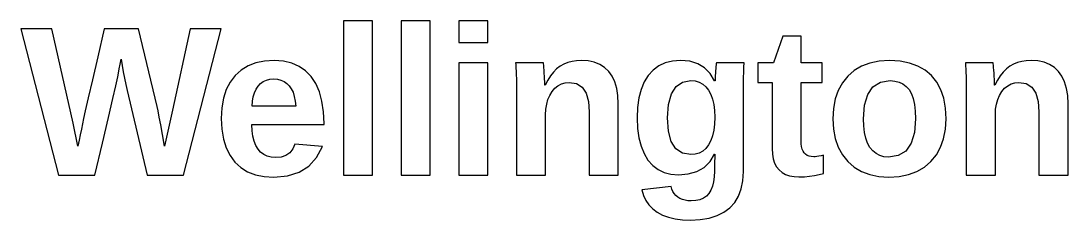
# Model space of a CAD drawing. Header units: metres. Extents: x 18 to 589, y 31 to 387.
# Drawn here: x 460.7 to 514.8, y 144.4 to 154.7 of the extents above; entities that cross this region are included whole.
import ezdxf

# ---------------------------------------------------------------- set-up
doc = ezdxf.new("R2010")
doc.units = ezdxf.units.M

msp = doc.modelspace()

# ---------------------------------------------------------------- linework, layer by layer
for p, q in [((462.286, 154.281), (460.681, 154.281)), ((460.681, 154.281), (462.629, 146.719)), ((463.381, 149.397), (462.286, 154.281)), ((464.991, 154.281), (464.651, 152.828)), ((466.762, 154.281), (464.991, 154.281)), ((467.717, 150.256), (466.762, 154.281)), ((469.429, 154.281), (468.517, 150.073)), ((469.081, 146.719), (471.034, 154.281)), ((471.034, 154.281), (469.429, 154.281)), ((478.854, 154.684), (477.346, 154.684)), ((477.346, 154.684), (477.346, 146.719)), ((478.854, 146.719), (478.854, 154.684)), ((481.837, 154.684), (480.329, 154.684)), ((480.329, 154.684), (480.329, 146.719)), ((481.837, 146.719), (481.837, 154.684)), ((484.819, 154.684), (483.311, 154.684)), ((483.311, 154.684), (483.311, 153.573)), ((484.819, 153.573), (484.819, 154.684)), ((500.057, 153.889), (499.585, 152.526)), ((501.002, 153.889), (500.057, 153.889)), ((501.002, 152.526), (501.002, 153.889)), ((483.311, 153.573), (484.819, 153.573)), ((464.651, 152.828), (464.374, 151.637)), ((465.811, 152.441), (465.86, 152.708)), ((465.86, 152.708), (465.914, 152.374)), ((473.775, 152.633), (473.275, 152.602)), ((474.252, 152.6), (473.775, 152.633)), ((489.648, 152.639), (489.399, 152.627)), ((490, 152.616), (489.648, 152.639)), ((494.777, 152.639), (494.36, 152.608)), ((495.253, 152.597), (494.777, 152.639)), ((505.58, 152.633), (505.049, 152.601)), ((506.122, 152.602), (505.58, 152.633)), ((512.894, 152.639), (512.646, 152.627)), ((513.246, 152.616), (512.894, 152.639)), ((465.723, 151.985), (465.765, 152.2)), ((465.765, 152.2), (465.811, 152.441)), ((465.914, 152.374), (465.973, 152.045)), ((472.061, 152.139), (471.752, 151.86)), ((472.418, 152.355), (472.061, 152.139)), ((472.823, 152.51), (472.418, 152.355)), ((473.275, 152.602), (472.823, 152.51)), ((474.681, 152.501), (474.252, 152.6)), ((475.063, 152.335), (474.681, 152.501)), ((475.398, 152.103), (475.063, 152.335)), ((475.686, 151.804), (475.398, 152.103)), ((484.819, 152.526), (483.311, 152.526)), ((483.311, 152.526), (483.311, 146.719)), ((484.819, 146.719), (484.819, 152.526)), ((487.689, 152.526), (486.251, 152.526)), ((486.251, 152.526), (486.257, 152.429)), ((486.257, 152.429), (486.263, 152.327)), ((486.263, 152.327), (486.269, 152.22)), ((486.269, 152.22), (486.275, 152.109)), ((486.275, 152.109), (486.28, 151.992)), ((487.696, 152.472), (487.689, 152.526)), ((487.703, 152.39), (487.696, 152.472)), ((487.712, 152.281), (487.703, 152.39)), ((487.722, 152.145), (487.712, 152.281)), ((487.732, 151.981), (487.722, 152.145)), ((488.369, 152.203), (488.203, 152.039)), ((488.548, 152.338), (488.369, 152.203)), ((488.739, 152.446), (488.548, 152.338)), ((488.945, 152.53), (488.739, 152.446)), ((489.165, 152.591), (488.945, 152.53)), ((489.399, 152.627), (489.165, 152.591)), ((490.318, 152.548), (490, 152.616)), ((490.601, 152.434), (490.318, 152.548)), ((490.85, 152.275), (490.601, 152.434)), ((491.065, 152.07), (490.85, 152.275)), ((493.359, 152.144), (493.108, 151.866)), ((493.651, 152.36), (493.359, 152.144)), ((493.985, 152.515), (493.651, 152.36)), ((494.36, 152.608), (493.985, 152.515)), ((495.666, 152.471), (495.253, 152.597)), ((496.017, 152.262), (495.666, 152.471)), ((496.306, 151.969), (496.017, 152.262)), ((496.583, 152.102), (496.575, 151.979)), ((496.593, 152.222), (496.583, 152.102)), ((496.603, 152.324), (496.593, 152.222)), ((496.613, 152.409), (496.603, 152.324)), ((496.624, 152.476), (496.613, 152.409)), ((496.634, 152.526), (496.624, 152.476)), ((498.062, 152.526), (496.634, 152.526)), ((498.041, 152.033), (498.05, 152.287)), ((498.05, 152.287), (498.062, 152.526)), ((499.585, 152.526), (498.775, 152.526)), ((498.775, 152.526), (498.775, 151.506)), ((502.102, 152.526), (501.002, 152.526)), ((502.102, 151.506), (502.102, 152.526)), ((503.751, 152.12), (503.417, 151.831)), ((504.134, 152.344), (503.751, 152.12)), ((504.567, 152.505), (504.134, 152.344)), ((505.049, 152.601), (504.567, 152.505)), ((506.61, 152.509), (506.122, 152.602)), ((507.045, 152.354), (506.61, 152.509)), ((507.425, 152.137), (507.045, 152.354)), ((507.751, 151.858), (507.425, 152.137)), ((510.935, 152.526), (509.497, 152.526)), ((509.497, 152.526), (509.503, 152.429)), ((509.503, 152.429), (509.509, 152.327)), ((509.509, 152.327), (509.515, 152.22)), ((509.515, 152.22), (509.521, 152.109)), ((509.521, 152.109), (509.526, 151.992)), ((510.942, 152.472), (510.935, 152.526)), ((510.95, 152.39), (510.942, 152.472)), ((510.958, 152.281), (510.95, 152.39)), ((510.968, 152.145), (510.958, 152.281)), ((510.978, 151.981), (510.968, 152.145)), ((511.616, 152.203), (511.45, 152.039)), ((511.794, 152.338), (511.616, 152.203)), ((511.986, 152.446), (511.794, 152.338)), ((512.192, 152.53), (511.986, 152.446)), ((512.412, 152.591), (512.192, 152.53)), ((512.646, 152.627), (512.412, 152.591)), ((513.564, 152.548), (513.246, 152.616)), ((513.847, 152.434), (513.564, 152.548)), ((514.096, 152.275), (513.847, 152.434)), ((514.311, 152.07), (514.096, 152.275)), ((464.374, 151.637), (464.16, 150.709)), ((465.58, 151.323), (465.651, 151.638)), ((465.651, 151.638), (465.685, 151.798)), ((465.685, 151.798), (465.723, 151.985)), ((465.973, 152.045), (466.036, 151.722)), ((466.036, 151.722), (466.104, 151.405)), ((471.752, 151.86), (471.495, 151.525)), ((473.06, 151.446), (473.204, 151.55)), ((473.204, 151.55), (473.368, 151.624)), ((473.368, 151.624), (473.551, 151.669)), ((473.551, 151.669), (473.754, 151.683)), ((473.754, 151.683), (473.945, 151.669)), ((473.945, 151.669), (474.12, 151.627)), ((474.12, 151.627), (474.279, 151.557)), ((474.279, 151.557), (474.422, 151.458)), ((475.923, 151.442), (475.686, 151.804)), ((486.28, 151.992), (486.285, 151.866)), ((486.285, 151.866), (486.289, 151.727)), ((486.289, 151.727), (486.291, 151.574)), ((486.291, 151.574), (486.293, 151.407)), ((487.742, 151.815), (487.732, 151.981)), ((487.749, 151.671), (487.742, 151.815)), ((487.754, 151.549), (487.749, 151.671)), ((487.758, 151.45), (487.754, 151.549)), ((487.909, 151.624), (487.78, 151.372)), ((488.05, 151.846), (487.909, 151.624)), ((488.203, 152.039), (488.05, 151.846)), ((491.242, 151.821), (491.065, 152.07)), ((491.381, 151.53), (491.242, 151.821)), ((493.108, 151.866), (492.902, 151.531)), ((494.879, 151.525), (495.314, 151.603)), ((495.314, 151.603), (495.539, 151.583)), ((495.539, 151.583), (495.743, 151.522)), ((496.533, 151.592), (496.306, 151.969)), ((496.559, 151.592), (496.533, 151.592)), ((496.56, 151.673), (496.559, 151.592)), ((496.563, 151.764), (496.56, 151.673)), ((496.568, 151.866), (496.563, 151.764)), ((496.575, 151.979), (496.568, 151.866)), ((498.031, 151.482), (498.035, 151.765)), ((498.035, 151.765), (498.041, 152.033)), ((503.417, 151.831), (503.139, 151.486)), ((505.107, 151.519), (505.602, 151.597)), ((505.602, 151.597), (505.847, 151.579)), ((505.847, 151.579), (506.068, 151.523)), ((508.021, 151.52), (507.751, 151.858)), ((509.526, 151.992), (509.531, 151.866)), ((509.531, 151.866), (509.535, 151.727)), ((509.535, 151.727), (509.538, 151.574)), ((509.538, 151.574), (509.539, 151.407)), ((510.988, 151.815), (510.978, 151.981)), ((510.995, 151.671), (510.988, 151.815)), ((511.001, 151.549), (510.995, 151.671)), ((511.004, 151.45), (511.001, 151.549)), ((511.155, 151.624), (511.027, 151.372)), ((511.296, 151.846), (511.155, 151.624)), ((511.45, 152.039), (511.296, 151.846)), ((514.489, 151.821), (514.311, 152.07)), ((514.627, 151.53), (514.489, 151.821)), ((465.429, 150.674), (465.58, 151.323)), ((466.104, 151.405), (466.177, 151.093)), ((466.177, 151.093), (467.202, 146.719)), ((471.295, 151.136), (471.152, 150.693)), ((471.495, 151.525), (471.295, 151.136)), ((472.749, 150.969), (472.831, 151.153)), ((472.831, 151.153), (472.935, 151.313)), ((472.935, 151.313), (473.06, 151.446)), ((474.422, 151.458), (474.548, 151.332)), ((474.548, 151.332), (474.656, 151.177)), ((474.656, 151.177), (474.744, 150.994)), ((476.108, 151.017), (475.923, 151.442)), ((476.24, 150.532), (476.108, 151.017)), ((486.293, 151.407), (486.293, 151.227)), ((486.293, 151.227), (486.293, 146.719)), ((487.759, 151.372), (487.758, 151.45)), ((487.78, 151.372), (487.759, 151.372)), ((488.016, 150.838), (488.137, 151.037)), ((488.137, 151.037), (488.28, 151.206)), ((488.28, 151.206), (488.439, 151.337)), ((488.439, 151.337), (488.616, 151.431)), ((488.616, 151.431), (488.809, 151.487)), ((488.809, 151.487), (489.02, 151.506)), ((489.02, 151.506), (489.393, 151.445)), ((489.393, 151.445), (489.683, 151.261)), ((489.683, 151.261), (489.89, 150.956)), ((491.479, 151.198), (491.381, 151.53)), ((491.539, 150.823), (491.479, 151.198)), ((492.741, 151.144), (492.626, 150.705)), ((492.902, 151.531), (492.741, 151.144)), ((494.3, 150.907), (494.541, 151.294)), ((494.541, 151.294), (494.879, 151.525)), ((495.743, 151.522), (495.925, 151.422)), ((495.925, 151.422), (496.085, 151.282)), ((496.085, 151.282), (496.224, 151.101)), ((496.224, 151.101), (496.339, 150.884)), ((498.03, 151.184), (498.031, 151.482)), ((498.03, 146.896), (498.03, 151.184)), ((498.775, 151.506), (499.51, 151.506)), ((499.51, 151.506), (499.51, 148.082)), ((501.002, 148.49), (501.002, 151.506)), ((501.002, 151.506), (502.102, 151.506)), ((502.923, 151.093), (502.768, 150.653)), ((503.139, 151.486), (502.923, 151.093)), ((504.448, 150.888), (504.722, 151.282)), ((504.722, 151.282), (505.107, 151.519)), ((506.068, 151.523), (506.264, 151.429)), ((506.264, 151.429), (506.436, 151.299)), ((506.436, 151.299), (506.584, 151.131)), ((506.584, 151.131), (506.706, 150.921)), ((508.23, 151.129), (508.021, 151.52)), ((508.38, 150.683), (508.23, 151.129)), ((509.539, 151.407), (509.54, 151.227)), ((509.54, 151.227), (509.54, 146.719)), ((511.005, 151.372), (511.004, 151.45)), ((511.027, 151.372), (511.005, 151.372)), ((511.263, 150.838), (511.383, 151.037)), ((511.383, 151.037), (511.526, 151.206)), ((511.526, 151.206), (511.686, 151.337)), ((511.686, 151.337), (511.862, 151.431)), ((511.862, 151.431), (512.056, 151.487)), ((512.056, 151.487), (512.266, 151.506)), ((512.266, 151.506), (512.639, 151.445)), ((512.639, 151.445), (512.929, 151.261)), ((512.929, 151.261), (513.136, 150.956)), ((514.726, 151.198), (514.627, 151.53)), ((514.785, 150.823), (514.726, 151.198)), ((464.16, 150.709), (464.008, 150.044)), ((465.201, 149.69), (465.429, 150.674)), ((471.152, 150.693), (471.066, 150.198)), ((472.632, 150.277), (472.649, 150.532)), ((472.649, 150.532), (472.688, 150.762)), ((472.688, 150.762), (472.749, 150.969)), ((474.744, 150.994), (474.811, 150.783)), ((474.811, 150.783), (474.859, 150.544)), ((474.859, 150.544), (474.886, 150.277)), ((476.319, 149.984), (476.24, 150.532)), ((487.855, 150.377), (487.922, 150.618)), ((487.922, 150.618), (488.016, 150.838)), ((489.89, 150.956), (490.014, 150.527)), ((490.014, 150.527), (490.056, 149.977)), ((491.559, 150.406), (491.539, 150.823)), ((492.626, 150.705), (492.557, 150.214)), ((494.155, 150.366), (494.3, 150.907)), ((496.339, 150.884), (496.428, 150.636)), ((496.428, 150.636), (496.492, 150.357)), ((502.768, 150.653), (502.675, 150.164)), ((504.283, 150.337), (504.448, 150.888)), ((506.706, 150.921), (506.8, 150.666)), ((506.8, 150.666), (506.868, 150.365)), ((508.47, 150.182), (508.38, 150.683)), ((511.102, 150.377), (511.169, 150.618)), ((511.169, 150.618), (511.263, 150.838)), ((513.136, 150.956), (513.261, 150.527)), ((513.261, 150.527), (513.302, 149.977)), ((514.805, 150.406), (514.785, 150.823)), ((464.008, 150.044), (463.92, 149.641)), ((467.769, 150.03), (467.717, 150.256)), ((467.832, 149.713), (467.769, 150.03)), ((468.517, 150.073), (468.233, 148.839)), ((471.066, 150.198), (471.038, 149.649)), ((474.886, 150.277), (472.632, 150.277)), ((476.346, 149.375), (476.319, 149.984)), ((487.802, 149.832), (487.815, 150.115)), ((487.815, 150.115), (487.855, 150.377)), ((490.056, 149.977), (490.056, 146.719)), ((491.559, 146.719), (491.559, 150.406)), ((492.557, 150.214), (492.534, 149.671)), ((494.107, 149.671), (494.155, 150.366)), ((496.492, 150.357), (496.53, 150.046)), ((496.53, 150.046), (496.543, 149.703)), ((502.675, 150.164), (502.645, 149.628)), ((504.228, 149.628), (504.283, 150.337)), ((506.868, 150.365), (506.909, 150.019)), ((506.909, 150.019), (506.922, 149.628)), ((508.5, 149.628), (508.47, 150.182)), ((511.048, 149.832), (511.061, 150.115)), ((511.061, 150.115), (511.102, 150.377)), ((513.302, 149.977), (513.302, 146.719)), ((514.805, 146.719), (514.805, 150.406)), ((463.628, 148.216), (463.381, 149.397)), ((463.92, 149.641), (463.863, 149.367)), ((464.894, 148.372), (465.201, 149.69)), ((467.909, 149.305), (467.832, 149.713)), ((471.038, 149.649), (471.066, 149.083)), ((487.802, 146.719), (487.802, 149.832)), ((492.534, 149.671), (492.556, 149.13)), ((494.154, 148.989), (494.107, 149.671)), ((496.543, 149.703), (496.53, 149.35)), ((502.645, 149.628), (502.675, 149.089)), ((504.241, 149.258), (504.228, 149.628)), ((506.922, 149.628), (506.866, 148.913)), ((508.469, 149.087), (508.5, 149.628)), ((511.048, 146.719), (511.048, 149.832)), ((463.805, 149.087), (463.747, 148.802)), ((463.863, 149.367), (463.805, 149.087)), ((467.997, 148.806), (467.909, 149.305)), ((471.066, 149.083), (471.15, 148.574)), ((472.634, 149.01), (472.621, 149.333)), ((472.621, 149.333), (476.346, 149.333)), ((472.671, 148.721), (472.634, 149.01)), ((476.346, 149.333), (476.346, 149.375)), ((492.556, 149.13), (492.623, 148.642)), ((494.298, 148.458), (494.154, 148.989)), ((496.492, 149.032), (496.428, 148.747)), ((496.53, 149.35), (496.492, 149.032)), ((502.675, 149.089), (502.768, 148.599)), ((504.281, 148.925), (504.241, 149.258)), ((504.349, 148.629), (504.281, 148.925)), ((506.866, 148.913), (506.7, 148.357)), ((508.375, 148.596), (508.469, 149.087)), ((463.687, 148.512), (463.628, 148.216)), ((463.747, 148.802), (463.687, 148.512)), ((464.508, 146.719), (464.894, 148.372)), ((468.098, 148.216), (467.997, 148.806)), ((468.233, 148.839), (468.098, 148.216)), ((471.15, 148.574), (471.291, 148.121)), ((472.734, 148.465), (472.671, 148.721)), ((472.822, 148.242), (472.734, 148.465)), ((474.838, 148.313), (474.73, 148.064)), ((476.26, 148.189), (474.838, 148.313)), ((492.623, 148.642), (492.735, 148.206)), ((494.537, 148.079), (494.298, 148.458)), ((496.339, 148.495), (496.224, 148.278)), ((496.428, 148.747), (496.339, 148.495)), ((501.008, 148.329), (501.002, 148.49)), ((501.028, 148.186), (501.008, 148.329)), ((502.768, 148.599), (502.923, 148.157)), ((504.442, 148.371), (504.349, 148.629)), ((504.563, 148.149), (504.442, 148.371)), ((506.7, 148.357), (506.422, 147.96)), ((508.218, 148.153), (508.375, 148.596)), ((471.291, 148.121), (471.488, 147.726)), ((472.935, 148.052), (472.822, 148.242)), ((473.071, 147.897), (472.935, 148.052)), ((473.229, 147.776), (473.071, 147.897)), ((473.407, 147.69), (473.229, 147.776)), ((474.576, 147.87), (474.374, 147.731)), ((474.73, 148.064), (474.576, 147.87)), ((475.962, 147.621), (476.26, 148.189)), ((492.735, 148.206), (492.891, 147.823)), ((492.891, 147.823), (493.092, 147.492)), ((494.873, 147.852), (494.537, 148.079)), ((495.303, 147.776), (494.873, 147.852)), ((495.533, 147.796), (495.303, 147.776)), ((495.739, 147.856), (495.533, 147.796)), ((495.923, 147.957), (495.739, 147.856)), ((496.085, 148.097), (495.923, 147.957)), ((496.224, 148.278), (496.085, 148.097)), ((496.298, 147.413), (496.533, 147.798)), ((496.533, 147.798), (496.543, 147.798)), ((496.543, 147.798), (496.533, 147.223)), ((499.51, 148.082), (499.524, 147.803)), ((499.524, 147.803), (499.567, 147.553)), ((501.06, 148.061), (501.028, 148.186)), ((501.105, 147.954), (501.06, 148.061)), ((501.163, 147.865), (501.105, 147.954)), ((501.234, 147.792), (501.163, 147.865)), ((501.32, 147.736), (501.234, 147.792)), ((502.923, 148.157), (503.139, 147.763)), ((503.139, 147.763), (503.417, 147.417)), ((504.709, 147.967), (504.563, 148.149)), ((504.879, 147.825), (504.709, 147.967)), ((505.073, 147.723), (504.879, 147.825)), ((506.422, 147.96), (506.032, 147.721)), ((507.716, 147.414), (507.998, 147.759)), ((507.998, 147.759), (508.218, 148.153)), ((471.488, 147.726), (471.741, 147.387)), ((471.741, 147.387), (472.046, 147.108)), ((473.607, 147.638), (473.407, 147.69)), ((473.829, 147.621), (473.607, 147.638)), ((474.125, 147.648), (473.829, 147.621)), ((474.374, 147.731), (474.125, 147.648)), ((475.563, 147.18), (475.962, 147.621)), ((493.092, 147.492), (493.334, 147.217)), ((495.994, 147.114), (496.298, 147.413)), ((496.533, 147.223), (496.533, 146.917)), ((499.567, 147.553), (499.639, 147.334)), ((499.639, 147.334), (499.74, 147.144)), ((501.42, 147.696), (501.32, 147.736)), ((501.534, 147.671), (501.42, 147.696)), ((501.662, 147.663), (501.534, 147.671)), ((501.739, 147.666), (501.662, 147.663)), ((501.828, 147.675), (501.739, 147.666)), ((501.929, 147.69), (501.828, 147.675)), ((502.042, 147.711), (501.929, 147.69)), ((502.167, 147.739), (502.042, 147.711)), ((502.167, 146.805), (502.167, 147.739)), ((503.417, 147.417), (503.75, 147.127)), ((505.291, 147.662), (505.073, 147.723)), ((505.532, 147.642), (505.291, 147.662)), ((506.032, 147.721), (505.532, 147.642)), ((507.379, 147.125), (507.716, 147.414)), ((462.629, 146.719), (464.508, 146.719)), ((467.202, 146.719), (469.081, 146.719)), ((472.046, 147.108), (472.4, 146.891)), ((472.4, 146.891), (472.803, 146.736)), ((472.803, 146.736), (473.254, 146.643)), ((474.458, 146.675), (475.061, 146.864)), ((475.061, 146.864), (475.563, 147.18)), ((477.346, 146.719), (478.854, 146.719)), ((480.329, 146.719), (481.837, 146.719)), ((483.311, 146.719), (484.819, 146.719)), ((486.293, 146.719), (487.802, 146.719)), ((490.056, 146.719), (491.559, 146.719)), ((493.334, 147.217), (493.612, 147.004)), ((493.612, 147.004), (493.926, 146.852)), ((493.926, 146.852), (494.277, 146.76)), ((494.277, 146.76), (494.665, 146.73)), ((494.665, 146.73), (495.177, 146.772)), ((495.177, 146.772), (495.621, 146.9)), ((495.621, 146.9), (495.994, 147.114)), ((496.533, 146.917), (496.521, 146.628)), ((498.002, 146.424), (498.03, 146.896)), ((499.74, 147.144), (499.869, 146.984)), ((499.869, 146.984), (500.026, 146.854)), ((500.026, 146.854), (500.206, 146.753)), ((500.206, 146.753), (500.411, 146.68)), ((500.411, 146.68), (500.641, 146.637)), ((501.441, 146.651), (501.695, 146.688)), ((501.695, 146.688), (501.937, 146.739)), ((501.937, 146.739), (502.167, 146.805)), ((503.75, 147.127), (504.129, 146.901)), ((504.129, 146.901), (504.555, 146.74)), ((504.555, 146.74), (505.028, 146.644)), ((506.078, 146.644), (506.56, 146.74)), ((506.56, 146.74), (506.993, 146.9)), ((506.993, 146.9), (507.379, 147.125)), ((509.54, 146.719), (511.048, 146.719)), ((513.302, 146.719), (514.805, 146.719)), ((473.254, 146.643), (473.754, 146.612)), ((473.754, 146.612), (474.458, 146.675)), ((496.428, 146.138), (496.347, 145.939)), ((496.486, 146.368), (496.428, 146.138)), ((496.521, 146.628), (496.486, 146.368)), ((497.917, 146.001), (498.002, 146.424)), ((500.641, 146.637), (500.895, 146.622)), ((500.895, 146.622), (501.174, 146.63)), ((501.174, 146.63), (501.441, 146.651)), ((505.028, 146.644), (505.548, 146.612)), ((505.548, 146.612), (506.078, 146.644)), ((494.284, 146.128), (492.776, 145.951)), ((492.776, 145.951), (492.856, 145.665)), ((492.856, 145.665), (492.975, 145.406)), ((494.323, 145.995), (494.284, 146.128)), ((494.378, 145.873), (494.323, 145.995)), ((494.447, 145.764), (494.378, 145.873)), ((494.531, 145.666), (494.447, 145.764)), ((494.63, 145.581), (494.531, 145.666)), ((496.113, 145.63), (495.957, 145.522)), ((496.243, 145.769), (496.113, 145.63)), ((496.347, 145.939), (496.243, 145.769)), ((497.58, 145.3), (497.777, 145.627)), ((497.777, 145.627), (497.917, 146.001)), ((492.975, 145.406), (493.135, 145.174)), ((493.135, 145.174), (493.334, 144.971)), ((494.743, 145.51), (494.63, 145.581)), ((494.869, 145.454), (494.743, 145.51)), ((495.008, 145.414), (494.869, 145.454)), ((495.16, 145.39), (495.008, 145.414)), ((495.325, 145.382), (495.16, 145.39)), ((495.563, 145.398), (495.325, 145.382)), ((495.773, 145.444), (495.563, 145.398)), ((495.957, 145.522), (495.773, 145.444)), ((497.327, 145.023), (497.58, 145.3)), ((493.334, 144.971), (493.573, 144.795)), ((493.573, 144.795), (493.848, 144.649)), ((493.848, 144.649), (494.156, 144.535)), ((494.156, 144.535), (494.498, 144.454)), ((496.253, 144.491), (496.662, 144.618)), ((496.662, 144.618), (497.02, 144.795)), ((497.02, 144.795), (497.327, 145.023)), ((494.498, 144.454), (494.873, 144.406)), ((494.873, 144.406), (495.282, 144.39)), ((495.282, 144.39), (495.793, 144.415)), ((495.793, 144.415), (496.253, 144.491))]:
    msp.add_line(p, q)

doc.saveas('drawing.dxf')
